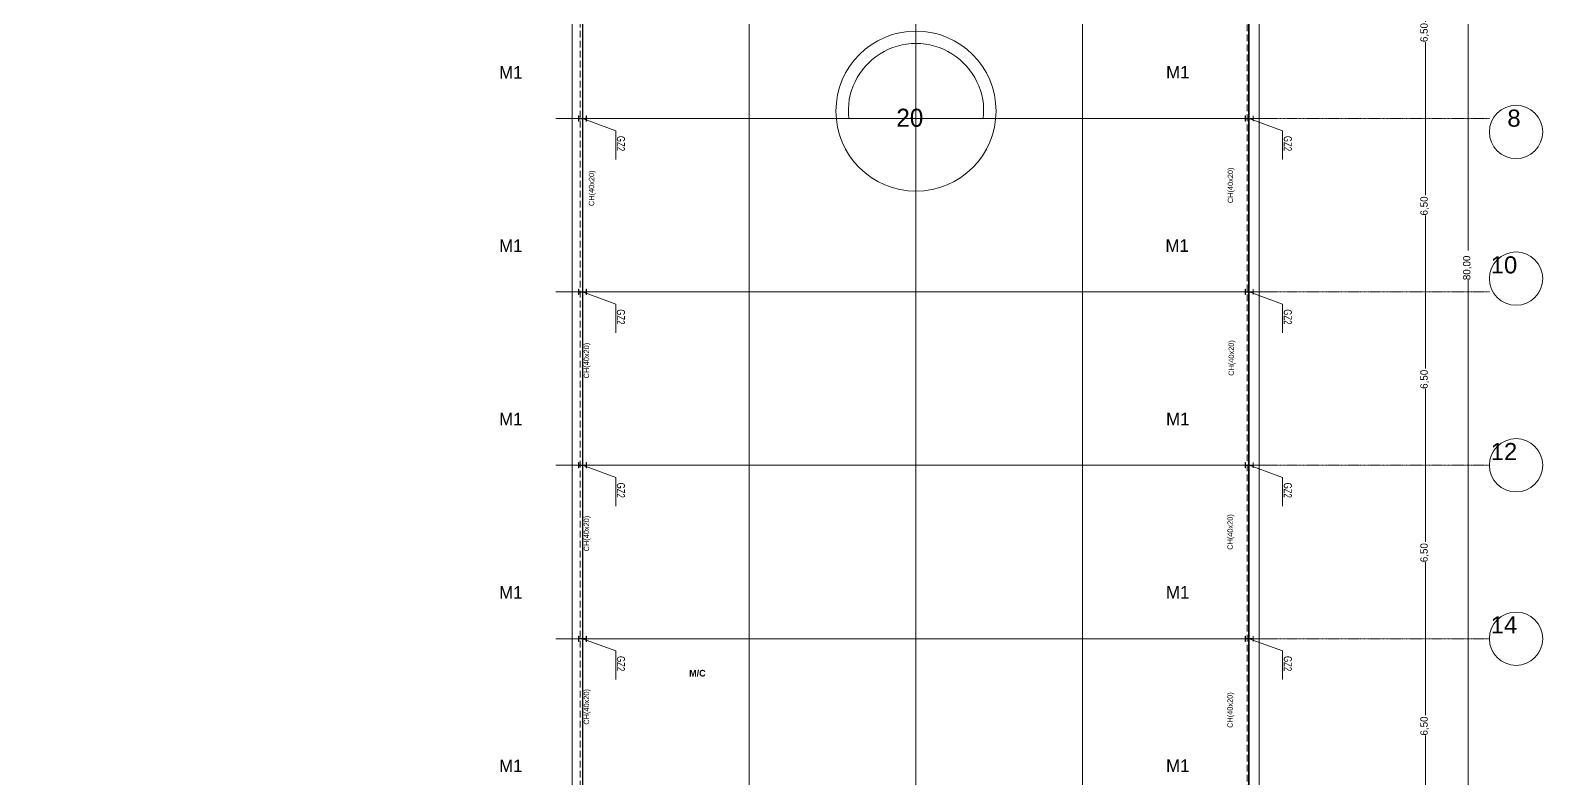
# Model space of a CAD drawing. Header units: millimetres. Extents: x 365175 to 2667127, y -330297 to -162108.
# Drawn here: x 417325 to 474025, y -232359 to -204295 of the extents above; entities that cross this region are included whole.
import ezdxf

# ---------------------------------------------------------------- set-up
doc = ezdxf.new("R2010")
doc.units = ezdxf.units.MM
doc.header["$MEASUREMENT"] = 0
for name, pattern in [('ACAD_ISO04W100', [60, 48, -6, 0, -6]), ('AXES', [50.8, 31.75, -6.35, 6.35, -6.35]), ('DASHED2', [375, 250, -125])]:
    doc.linetypes.add(name, pattern=pattern)
for name, color, linetype in [('Nouveau_0', 7, 'Continuous'), ('Nouveau_famsun', 7, 'Continuous'), ('Nouveau_STXT_XG_THIN', 7, 'Continuous')]:
    doc.layers.add(name, color=color, linetype=linetype)
doc.styles.add('STYLE_GENERE_1', font='')
doc.styles.add('STYLE_GENERE_4', font='')
doc.styles.add('STYLE_GENERE_5', font='')
doc.styles.get('STYLE_GENERE_1').set_extended_font_data('Tempus Sans ITC')
doc.styles.get('STYLE_GENERE_4').set_extended_font_data('Arial')
doc.styles.get('STYLE_GENERE_5').set_extended_font_data('Agency FB', bold=True)
doc.dimstyles.new('STYLE_GENERE__1', dxfattribs={"dimtxt": 275, "dimasz": 0.010748, "dimexe": 0.18, "dimexo": 1000000.0, "dimgap": 0, "dimtad": 0, "dimlfac": 0.001, "dimzin": 0, "dimdsep": 46, "dimtxsty": 'STYLE_GENERE_1', "dimblk": 'ARROWHEAD_6', "dimblk1": 'ARROWHEAD_6', "dimblk2": 'ARROWHEAD_6', "dimcen": 0.09, "dimse1": 1, "dimse2": 1, "dimclrd": 7, "dimclre": 7, "dimclrt": 7, "dimazin": 0, "dimtfac": 1, "dimtdec": 4, "dimtmove": 0, "dimatfit": 3, "dimfxl": 0, "dimtolj": 1, "dimtzin": 0, "dimarcsym": 0})

# ---------------------------------------------------------------- blocks, each defined once
blk = doc.blocks.new('*D56')
at = {"layer": 'Nouveau_0', "color": 7, "linetype": 'Continuous', "lineweight": 5}
for p, q in [((469625, -201108), (469625, -201108)), ((469625, -201108), (469625, -203975)), ((469625, -201108), (469625, -201108)), ((469625, -204740), (469625, -207608)), ((469625, -207608), (469625, -207608)), ((469625, -207608), (469625, -207608))]:
    blk.add_line(p, q, dxfattribs=at)
at = {"layer": 'Nouveau_0', "color": 7, "lineweight": 5, "insert": (469763, -204740), "char_height": 275, "attachment_point": 7, "rotation": 90, "style": 'STYLE_GENERE_1'}
blk.add_mtext('\\A1;{\\pql;\\fTempus Sans ITC|b0|i0|c0|p82;6,50}', dxfattribs=at)
blk = doc.blocks.new('ARROWHEAD_6')
at = {"color": 0, "linetype": 'Continuous', "lineweight": 0}
for p, q in [((0, 0), (-1, 0)), ((-0.5, -0.5), (0.5, 0.5))]:
    blk.add_line(p, q, dxfattribs=at)
blk = doc.blocks.new('*D57')
at = {"layer": 'Nouveau_0', "color": 7, "linetype": 'Continuous', "lineweight": 5}
for p, q in [((469625, -207608), (469625, -207608)), ((469625, -207608), (469625, -210475)), ((469625, -207608), (469625, -207608)), ((469625, -211240), (469625, -214108)), ((469625, -214108), (469625, -214108)), ((469625, -214108), (469625, -214108))]:
    blk.add_line(p, q, dxfattribs=at)
at = {"layer": 'Nouveau_0', "color": 7, "lineweight": 5, "insert": (469763, -211240), "char_height": 275, "attachment_point": 7, "rotation": 90, "style": 'STYLE_GENERE_1'}
blk.add_mtext('\\A1;{\\pql;\\fTempus Sans ITC|b0|i0|c0|p82;6,50}', dxfattribs=at)
blk = doc.blocks.new('*D58')
at = {"layer": 'Nouveau_0', "color": 7, "linetype": 'Continuous', "lineweight": 5}
for p, q in [((469625, -214108), (469625, -214108)), ((469625, -214108), (469625, -216975)), ((469625, -214108), (469625, -214108)), ((469625, -217740), (469625, -220608)), ((469625, -220608), (469625, -220608)), ((469625, -220608), (469625, -220608))]:
    blk.add_line(p, q, dxfattribs=at)
at = {"layer": 'Nouveau_0', "color": 7, "lineweight": 5, "insert": (469763, -217740), "char_height": 275, "attachment_point": 7, "rotation": 90, "style": 'STYLE_GENERE_1'}
blk.add_mtext('\\A1;{\\pql;\\fTempus Sans ITC|b0|i0|c0|p82;6,50}', dxfattribs=at)
blk = doc.blocks.new('*D59')
at = {"layer": 'Nouveau_0', "color": 7, "linetype": 'Continuous', "lineweight": 5}
for p, q in [((469625, -220608), (469625, -220608)), ((469625, -220608), (469625, -223475)), ((469625, -220608), (469625, -220608)), ((469625, -224240), (469625, -227108)), ((469625, -227108), (469625, -227108)), ((469625, -227108), (469625, -227108))]:
    blk.add_line(p, q, dxfattribs=at)
at = {"layer": 'Nouveau_0', "color": 7, "lineweight": 5, "insert": (469763, -224240), "char_height": 275, "attachment_point": 7, "rotation": 90, "style": 'STYLE_GENERE_1'}
blk.add_mtext('\\A1;{\\pql;\\fTempus Sans ITC|b0|i0|c0|p82;6,50}', dxfattribs=at)
blk = doc.blocks.new('*D60')
at = {"layer": 'Nouveau_0', "color": 7, "linetype": 'Continuous', "lineweight": 5}
for p, q in [((469625, -227108), (469625, -227108)), ((469625, -227108), (469625, -229975)), ((469625, -227108), (469625, -227108)), ((469625, -230740), (469625, -233608)), ((469625, -233608), (469625, -233608)), ((469625, -233608), (469625, -233608))]:
    blk.add_line(p, q, dxfattribs=at)
at = {"layer": 'Nouveau_0', "color": 7, "lineweight": 5, "insert": (469763, -230740), "char_height": 275, "attachment_point": 7, "rotation": 90, "style": 'STYLE_GENERE_1'}
blk.add_mtext('\\A1;{\\pql;\\fTempus Sans ITC|b0|i0|c0|p82;6,50}', dxfattribs=at)
blk = doc.blocks.new('*D64')
at = {"layer": 'Nouveau_0', "color": 7, "linetype": 'Continuous', "lineweight": 5}
for p, q in [((471225, -173108), (471225, -173108)), ((471225, -173108), (471225, -212550)), ((471225, -173108), (471225, -173108)), ((471225, -213665), (471225, -253108)), ((471225, -253108), (471225, -253108)), ((471225, -253108), (471225, -253108))]:
    blk.add_line(p, q, dxfattribs=at)
at = {"layer": 'Nouveau_0', "color": 7, "lineweight": 5, "insert": (471363, -213665), "char_height": 275, "attachment_point": 7, "rotation": 90, "style": 'STYLE_GENERE_1'}
blk.add_mtext('\\A1;{\\pql;\\fTempus Sans ITC|b0|i0|c0|p82;80,00}', dxfattribs=at)

msp = doc.modelspace()

# ---------------------------------------------------------------- linework, layer by layer
at = {"layer": 'Nouveau_0', "color": 7, "linetype": 'ACAD_ISO04W100', "lineweight": 5}
for p, q in [((438025.201, -172107.704), (438025.201, -254107.704)), ((444275.201, -172107.704), (444275.201, -254107.704)), ((450525.201, -172107.704), (450525.201, -254107.704)), ((456775.201, -172107.704), (456775.201, -254107.704)), ((463025.201, -172107.704), (463025.201, -254107.704)), ((437025.201, -207607.704), (464025.201, -207607.704)), ((437025.201, -214107.704), (464025.201, -214107.704)), ((437025.201, -220607.704), (464025.201, -220607.704)), ((437025.201, -227107.704), (464025.201, -227107.704))]:
    msp.add_line(p, q, dxfattribs=at)
at = {"layer": 'Nouveau_0', "color": 7, "linetype": 'AXES', "lineweight": 5}
for p, q in [((438025.201, -172107.704), (438025.201, -254107.704)), ((444275.201, -172107.704), (444275.201, -254107.704)), ((450525.201, -172107.704), (450525.201, -254107.704)), ((456775.201, -172107.704), (456775.201, -254107.704)), ((463025.201, -172107.704), (463025.201, -254107.704)), ((437025.201, -207607.704), (464025.201, -207607.704)), ((464025.201, -207607.704), (472025.201, -207607.704)), ((437025.201, -214107.704), (464025.201, -214107.704)), ((464025.201, -214107.704), (472025.201, -214107.704)), ((437025.201, -220607.704), (464025.201, -220607.704)), ((464025.201, -220607.704), (472025.201, -220607.704)), ((437025.201, -227107.704), (464025.201, -227107.704)), ((464025.201, -227107.704), (472025.201, -227107.704))]:
    msp.add_line(p, q, dxfattribs=at)
at = {"layer": 'Nouveau_0', "color": 7, "linetype": 'Continuous', "lineweight": 5}
for p, q in [((438025.201, -207607.704), (439273.167, -208065.199)), ((439273.167, -208065.199), (439273.167, -209136.632)), ((463025.201, -207607.704), (464273.167, -208065.199)), ((464273.167, -208065.199), (464273.167, -209136.632)), ((438025.201, -214107.704), (439273.167, -214565.199)), ((463025.201, -214107.704), (464273.167, -214565.199)), ((439273.167, -214565.199), (439273.167, -215636.632)), ((464273.167, -214565.199), (464273.167, -215636.632)), ((438025.201, -220607.704), (439273.167, -221065.199)), ((439273.167, -221065.199), (439273.167, -222136.632)), ((463025.201, -220607.704), (464273.167, -221065.199)), ((464273.167, -221065.199), (464273.167, -222136.632)), ((438025.201, -227107.704), (439273.167, -227565.199)), ((463025.201, -227107.704), (464273.167, -227565.199)), ((439273.167, -227565.199), (439273.167, -228636.632)), ((464273.167, -227565.199), (464273.167, -228636.632))]:
    msp.add_line(p, q, dxfattribs=at)
at = {"layer": 'Nouveau_0', "color": 7, "linetype": 'Continuous', "lineweight": 20}
for points in [[(437635.186, -172777.6), (463400.174, -172777.6), (463400.174, -253430.571), (437635.186, -253430.571)], [(438035.186, -173177.6), (463000.174, -173177.6), (463000.174, -253030.571), (438035.186, -253030.571)]]:
    msp.add_lwpolyline(points, close=True, dxfattribs=at)
at = {"layer": 'Nouveau_0', "color": 7, "linetype": 'DASHED2', "lineweight": 20}
msp.add_lwpolyline([(381575.201, -172957.704), (462940.553, -172957.704), (462940.553, -252942.704), (437940.061, -252942.704), (437940.061, -187972.705), (410675.553, -187972.705), (404275.553, -187957.704), (404275.553, -230945.203), (414074.561, -230962.703), (414089.561, -258972.705), (381590.553, -258972.705)], close=True, dxfattribs=at)
at = {"layer": 'Nouveau_0', "color": 7, "linetype": 'Continuous', "lineweight": 20}
msp.add_lwpolyline([(448008.682, -207607.704), (453051.591, -207607.704)], dxfattribs=at)
for centre, radius in [((450530.136, -207326.773), 3001.347), ((473025.201, -208107.704), 1000), ((473025.201, -213607.704), 1000), ((473025.201, -220607.704), 1000), ((473025.201, -227107.704), 1000)]:
    msp.add_circle(centre, radius, dxfattribs=at)
msp.add_arc((450530.136, -207326.773), 2537.056, 353.6425333, 186.3574668, dxfattribs=at)
at = {"layer": 'Nouveau_famsun', "color": 7, "linetype": 'Continuous', "lineweight": 5}
msp.add_line((450517.68, -172777.6), (450517.68, -253430.571), dxfattribs=at)
at = {"layer": 'Nouveau_famsun', "color": 7, "linetype": 'Continuous', "lineweight": 20}
msp.add_lwpolyline([(463400.174, -172777.6), (463400.174, -253430.571), (437635.186, -253430.571), (437635.186, -172777.6)], close=True, dxfattribs=at)
at = {"layer": 'Nouveau_STXT_XG_THIN', "color": 7, "linetype": 'Continuous', "lineweight": 20}
for points in [[(438175.201, -207707.704), (438175.201, -207507.704), (438164.501, -207507.704), (438164.501, -207604.154), (437885.901, -207604.154), (437885.901, -207507.704), (437875.201, -207507.704), (437875.201, -207707.704), (437885.901, -207707.704), (437885.901, -207611.254), (438164.501, -207611.254), (438164.501, -207707.704)], [(438175.201, -207707.704), (438175.201, -207507.704), (438164.501, -207507.704), (438164.501, -207604.154), (437885.901, -207604.154), (437885.901, -207507.704), (437875.201, -207507.704), (437875.201, -207707.704), (437885.901, -207707.704), (437885.901, -207611.254), (438164.501, -207611.254), (438164.501, -207707.704)], [(463175.201, -207707.704), (463175.201, -207507.704), (463164.501, -207507.704), (463164.501, -207604.154), (462885.901, -207604.154), (462885.901, -207507.704), (462875.201, -207507.704), (462875.201, -207707.704), (462885.901, -207707.704), (462885.901, -207611.254), (463164.501, -207611.254), (463164.501, -207707.704)], [(463175.201, -207707.704), (463175.201, -207507.704), (463164.501, -207507.704), (463164.501, -207604.154), (462885.901, -207604.154), (462885.901, -207507.704), (462875.201, -207507.704), (462875.201, -207707.704), (462885.901, -207707.704), (462885.901, -207611.254), (463164.501, -207611.254), (463164.501, -207707.704)], [(438175.201, -214207.704), (438175.201, -214007.704), (438164.501, -214007.704), (438164.501, -214104.154), (437885.901, -214104.154), (437885.901, -214007.704), (437875.201, -214007.704), (437875.201, -214207.704), (437885.901, -214207.704), (437885.901, -214111.254), (438164.501, -214111.254), (438164.501, -214207.704)], [(438175.201, -214207.704), (438175.201, -214007.704), (438164.501, -214007.704), (438164.501, -214104.154), (437885.901, -214104.154), (437885.901, -214007.704), (437875.201, -214007.704), (437875.201, -214207.704), (437885.901, -214207.704), (437885.901, -214111.254), (438164.501, -214111.254), (438164.501, -214207.704)], [(463175.201, -214207.704), (463175.201, -214007.704), (463164.501, -214007.704), (463164.501, -214104.154), (462885.901, -214104.154), (462885.901, -214007.704), (462875.201, -214007.704), (462875.201, -214207.704), (462885.901, -214207.704), (462885.901, -214111.254), (463164.501, -214111.254), (463164.501, -214207.704)], [(463175.201, -214207.704), (463175.201, -214007.704), (463164.501, -214007.704), (463164.501, -214104.154), (462885.901, -214104.154), (462885.901, -214007.704), (462875.201, -214007.704), (462875.201, -214207.704), (462885.901, -214207.704), (462885.901, -214111.254), (463164.501, -214111.254), (463164.501, -214207.704)], [(438175.201, -220707.704), (438175.201, -220507.704), (438164.501, -220507.704), (438164.501, -220604.154), (437885.901, -220604.154), (437885.901, -220507.704), (437875.201, -220507.704), (437875.201, -220707.704), (437885.901, -220707.704), (437885.901, -220611.254), (438164.501, -220611.254), (438164.501, -220707.704)], [(438175.201, -220707.704), (438175.201, -220507.704), (438164.501, -220507.704), (438164.501, -220604.154), (437885.901, -220604.154), (437885.901, -220507.704), (437875.201, -220507.704), (437875.201, -220707.704), (437885.901, -220707.704), (437885.901, -220611.254), (438164.501, -220611.254), (438164.501, -220707.704)], [(463175.201, -220707.704), (463175.201, -220507.704), (463164.501, -220507.704), (463164.501, -220604.154), (462885.901, -220604.154), (462885.901, -220507.704), (462875.201, -220507.704), (462875.201, -220707.704), (462885.901, -220707.704), (462885.901, -220611.254), (463164.501, -220611.254), (463164.501, -220707.704)], [(463175.201, -220707.704), (463175.201, -220507.704), (463164.501, -220507.704), (463164.501, -220604.154), (462885.901, -220604.154), (462885.901, -220507.704), (462875.201, -220507.704), (462875.201, -220707.704), (462885.901, -220707.704), (462885.901, -220611.254), (463164.501, -220611.254), (463164.501, -220707.704)], [(438175.201, -227207.704), (438175.201, -227007.704), (438164.501, -227007.704), (438164.501, -227104.154), (437885.901, -227104.154), (437885.901, -227007.704), (437875.201, -227007.704), (437875.201, -227207.704), (437885.901, -227207.704), (437885.901, -227111.254), (438164.501, -227111.254), (438164.501, -227207.704)], [(438175.201, -227207.704), (438175.201, -227007.704), (438164.501, -227007.704), (438164.501, -227104.154), (437885.901, -227104.154), (437885.901, -227007.704), (437875.201, -227007.704), (437875.201, -227207.704), (437885.901, -227207.704), (437885.901, -227111.254), (438164.501, -227111.254), (438164.501, -227207.704)], [(463175.201, -227207.704), (463175.201, -227007.704), (463164.501, -227007.704), (463164.501, -227104.154), (462885.901, -227104.154), (462885.901, -227007.704), (462875.201, -227007.704), (462875.201, -227207.704), (462885.901, -227207.704), (462885.901, -227111.254), (463164.501, -227111.254), (463164.501, -227207.704)], [(463175.201, -227207.704), (463175.201, -227007.704), (463164.501, -227007.704), (463164.501, -227104.154), (462885.901, -227104.154), (462885.901, -227007.704), (462875.201, -227007.704), (462875.201, -227207.704), (462885.901, -227207.704), (462885.901, -227111.254), (463164.501, -227111.254), (463164.501, -227207.704)]]:
    msp.add_lwpolyline(points, close=True, dxfattribs=at)

# ---------------------------------------------------------------- texts
at = {"layer": 'Nouveau_0', "color": 7, "linetype": 'Continuous', "lineweight": 5, "attachment_point": 1}
for s, insert, char_height, style in [('\\A1;{\\pql;\\fTempus Sans ITC|b0|i0|c0|p82;M1}', (434902.515, -205637.583), 472.97405, 'STYLE_GENERE_1'), ('\\A1;{\\pql;\\fTempus Sans ITC|b0|i0|c0|p82;M1}', (459906.065, -205630.483), 472.97405, 'STYLE_GENERE_1'), ('\\A1;{\\pql;\\fTempus Sans ITC|b0|i0|c0|p82;20 }', (449794.678, -207237.506), 678.69406, 'STYLE_GENERE_1'), ('\\A1;{\\pql;\\fArial|b0|i0|c0|p38;8}', (472698.934, -207271.11), 640.44574, 'STYLE_GENERE_4'), ('\\A1;{\\pql;\\fTempus Sans ITC|b0|i0|c0|p82;M1}', (434902.515, -212137.583), 472.97405, 'STYLE_GENERE_1'), ('\\A1;{\\pql;\\fTempus Sans ITC|b0|i0|c0|p82;M1}', (459881.038, -212130.483), 472.97405, 'STYLE_GENERE_1'), ('\\A1;{\\pql;\\fArial|b0|i0|c0|p38;10}', (472074.187, -212771.11), 640.44574, 'STYLE_GENERE_4'), ('\\A1;{\\pql;\\fTempus Sans ITC|b0|i0|c0|p82;M1}', (434902.515, -218637.583), 472.97405, 'STYLE_GENERE_1'), ('\\A1;{\\pql;\\fTempus Sans ITC|b0|i0|c0|p82;M1}', (459906.065, -218630.483), 472.97405, 'STYLE_GENERE_1'), ('\\A1;{\\pql;\\fArial|b0|i0|c0|p38;12}', (472074.187, -219771.11), 640.44574, 'STYLE_GENERE_4'), ('\\A1;{\\pql;\\fTempus Sans ITC|b0|i0|c0|p82;M1}', (434902.515, -225137.583), 472.97405, 'STYLE_GENERE_1'), ('\\A1;{\\pql;\\fTempus Sans ITC|b0|i0|c0|p82;M1}', (459900.715, -225130.483), 472.97405, 'STYLE_GENERE_1'), ('\\A1;{\\pql;\\fArial|b0|i0|c0|p38;14}', (472074.187, -226271.11), 640.44574, 'STYLE_GENERE_4'), ('\\A1;{\\pql;\\fAgency FB|b1|i0|c0|p34;M/C}', (442028.49, -228276.318), 250, 'STYLE_GENERE_5'), ('\\A1;{\\pql;\\fTempus Sans ITC|b0|i0|c0|p82;M1}', (434902.515, -231637.583), 472.97405, 'STYLE_GENERE_1'), ('\\A1;{\\pql;\\fTempus Sans ITC|b0|i0|c0|p82;M1}', (459906.065, -231630.483), 472.97405, 'STYLE_GENERE_1')]:
    msp.add_mtext(s, dxfattribs=dict(at, insert=insert, char_height=char_height, style=style))
at = {"layer": 'Nouveau_0', "color": 7, "linetype": 'Continuous', "lineweight": 5}
for s, insert, char_height, attachment_point, rotation, style in [('\\A1;{\\W0.700000x;\\pql;\\fArial|b0|i0|c0|p38;GZ2}', (439313.775, -208257.993), 300, 7, 270, 'STYLE_GENERE_4'), ('\\A1;{\\W0.700000x;\\pql;\\fArial|b0|i0|c0|p38;GZ2}', (464313.775, -208257.993), 300, 7, 270, 'STYLE_GENERE_4'), ('\\A1;{\\pqr;\\fTempus Sans ITC|b0|i0|c0|p82;CH(40x20)}', (438265.222, -209551.842), 200, 3, 89.999973, 'STYLE_GENERE_1'), ('\\A1;{\\pqr;\\fTempus Sans ITC|b0|i0|c0|p82;CH(40x20)}', (462214.445, -209443.895), 200, 3, 89.999973, 'STYLE_GENERE_1'), ('\\A1;{\\W0.700000x;\\pql;\\fArial|b0|i0|c0|p38;GZ2}', (439313.775, -214757.993), 300, 7, 270, 'STYLE_GENERE_4'), ('\\A1;{\\W0.700000x;\\pql;\\fArial|b0|i0|c0|p38;GZ2}', (464313.775, -214757.993), 300, 7, 270, 'STYLE_GENERE_4'), ('\\A1;{\\pqr;\\fTempus Sans ITC|b0|i0|c0|p82;CH(40x20)}', (462247.632, -215915.514), 200, 3, 89.999973, 'STYLE_GENERE_1'), ('\\A1;{\\pqr;\\fTempus Sans ITC|b0|i0|c0|p82;CH(40x20)}', (438075.338, -216014.224), 200, 3, 89.999973, 'STYLE_GENERE_1'), ('\\A1;{\\W0.700000x;\\pql;\\fArial|b0|i0|c0|p38;GZ2}', (439313.775, -221257.993), 300, 7, 270, 'STYLE_GENERE_4'), ('\\A1;{\\W0.700000x;\\pql;\\fArial|b0|i0|c0|p38;GZ2}', (464313.775, -221257.993), 300, 7, 270, 'STYLE_GENERE_4'), ('\\A1;{\\pqr;\\fTempus Sans ITC|b0|i0|c0|p82;CH(40x20)}', (438075.338, -222498.697), 200, 3, 89.999973, 'STYLE_GENERE_1'), ('\\A1;{\\pqr;\\fTempus Sans ITC|b0|i0|c0|p82;CH(40x20)}', (462205.054, -222439.086), 200, 3, 89.999973, 'STYLE_GENERE_1'), ('\\A1;{\\W0.700000x;\\pql;\\fArial|b0|i0|c0|p38;GZ2}', (439313.775, -227757.993), 300, 7, 270, 'STYLE_GENERE_4'), ('\\A1;{\\W0.700000x;\\pql;\\fArial|b0|i0|c0|p38;GZ2}', (464313.775, -227757.993), 300, 7, 270, 'STYLE_GENERE_4'), ('\\A1;{\\pqr;\\fTempus Sans ITC|b0|i0|c0|p82;CH(40x20)}', (438075.338, -228995.521), 200, 3, 89.999973, 'STYLE_GENERE_1'), ('\\A1;{\\pqr;\\fTempus Sans ITC|b0|i0|c0|p82;CH(40x20)}', (462201.632, -229116.6), 200, 3, 89.999973, 'STYLE_GENERE_1')]:
    msp.add_mtext(s, dxfattribs=dict(at, insert=insert, char_height=char_height, attachment_point=attachment_point, rotation=rotation, style=style))

# ---------------------------------------------------------------- dimensions: what is measured, and where the dimension line sits
for base, p1, p2, picture, middle in [((471225.201, -253107.704), (464025.201, -173107.704), (464025.201, -253107.704), '*D64', (471225.201, -213203.037)), ((469625.201, -207607.704), (464025.201, -201107.704), (464025.201, -207607.704), '*D56', (469625.201, -204383.195)), ((469625.201, -214107.704), (464025.201, -207607.704), (464025.201, -214107.704), '*D57', (469625.201, -210883.195)), ((469625.201, -220607.704), (464025.201, -214107.704), (464025.201, -220607.704), '*D58', (469625.201, -217383.195)), ((469625.201, -227107.704), (464025.201, -220607.704), (464025.201, -227107.704), '*D59', (469625.201, -223883.195)), ((469625.201, -233607.704), (464025.201, -227107.704), (464025.201, -233607.704), '*D60', (469625.201, -230383.195))]:
    dim = msp.add_linear_dim(base=base, p1=p1, p2=p2, angle=270, dimstyle='STYLE_GENERE__1', dxfattribs=at)
    dim.commit()
    dim.dimension.update_dxf_attribs({"geometry": picture, "text_midpoint": middle, "dimtype": 160, "text_rotation": 90})

doc.saveas('drawing.dxf')
